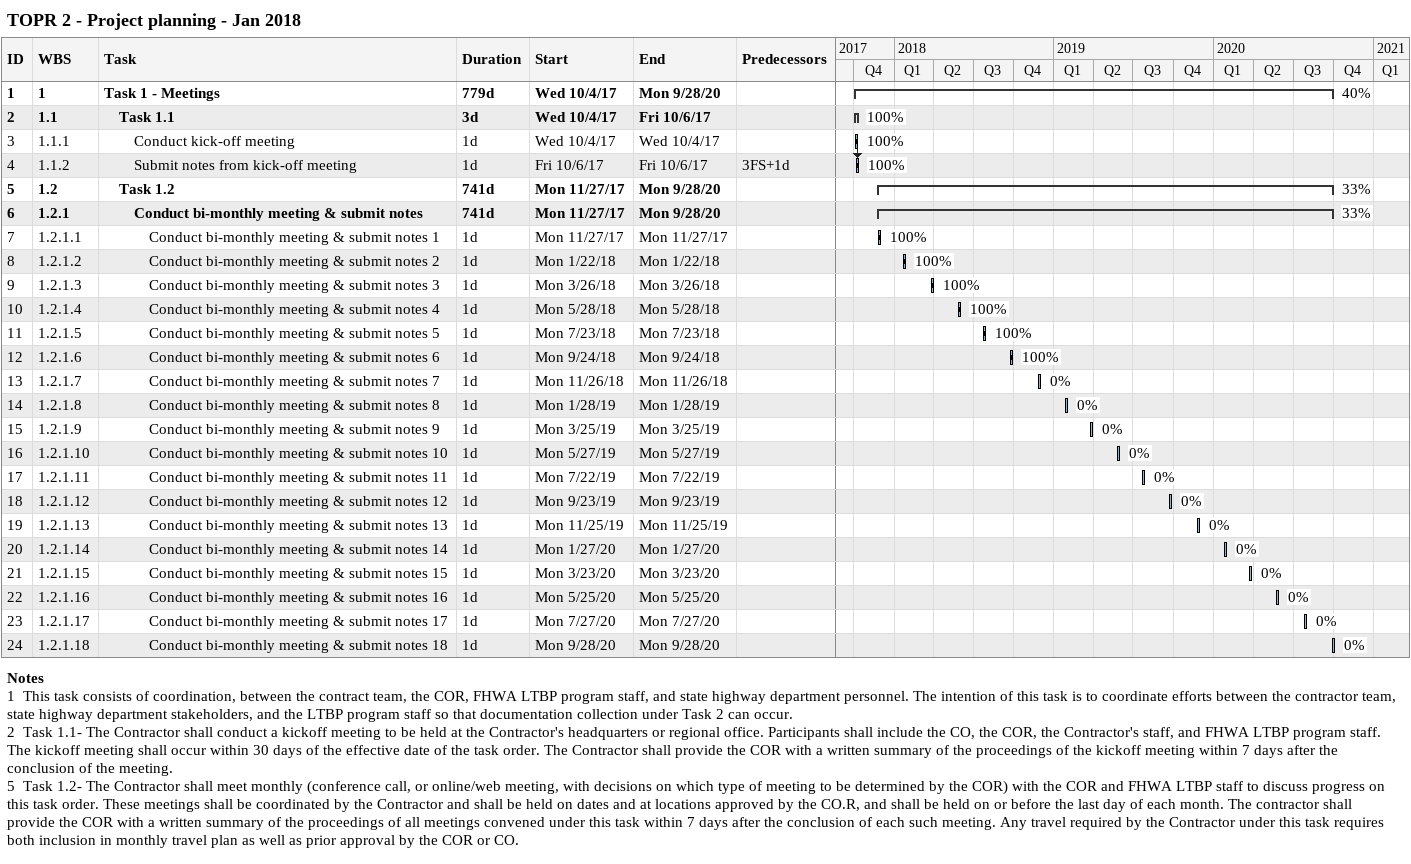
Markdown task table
TOPR 2 - Project planning - Jan 2018

| ID | WBS | Task | Duration | Start | Finish | Predecessors | % complete |
|---|---|---|---|---|---|---|---|
| 1 | 1 | **Task 1 - Meetings** | 779d | 2017-10-04 | 2020-09-28 |  | 40 |
| 2 | 1.1 | **Task 1.1** | 3d | 2017-10-04 | 2017-10-06 |  | 100 |
| 3 | 1.1.1 | Conduct kick-off meeting | 1d | 2017-10-04 | 2017-10-04 |  | 100 |
| 4 | 1.1.2 | Submit notes from kick-off meeting | 1d | 2017-10-06 | 2017-10-06 | 3FS+1d | 100 |
| 5 | 1.2 | **Task 1.2** | 741d | 2017-11-27 | 2020-09-28 |  | 33 |
| 6 | 1.2.1 | **Conduct bi-monthly meeting & submit notes** | 741d | 2017-11-27 | 2020-09-28 |  | 33 |
| 7 | 1.2.1.1 | Conduct bi-monthly meeting & submit notes 1 | 1d | 2017-11-27 | 2017-11-27 |  | 100 |
| 8 | 1.2.1.2 | Conduct bi-monthly meeting & submit notes 2 | 1d | 2018-01-22 | 2018-01-22 |  | 100 |
| 9 | 1.2.1.3 | Conduct bi-monthly meeting & submit notes 3 | 1d | 2018-03-26 | 2018-03-26 |  | 100 |
| 10 | 1.2.1.4 | Conduct bi-monthly meeting & submit notes 4 | 1d | 2018-05-28 | 2018-05-28 |  | 100 |
| 11 | 1.2.1.5 | Conduct bi-monthly meeting & submit notes 5 | 1d | 2018-07-23 | 2018-07-23 |  | 100 |
| 12 | 1.2.1.6 | Conduct bi-monthly meeting & submit notes 6 | 1d | 2018-09-24 | 2018-09-24 |  | 100 |
| 13 | 1.2.1.7 | Conduct bi-monthly meeting & submit notes 7 | 1d | 2018-11-26 | 2018-11-26 |  | 0 |
| 14 | 1.2.1.8 | Conduct bi-monthly meeting & submit notes 8 | 1d | 2019-01-28 | 2019-01-28 |  | 0 |
| 15 | 1.2.1.9 | Conduct bi-monthly meeting & submit notes 9 | 1d | 2019-03-25 | 2019-03-25 |  | 0 |
| 16 | 1.2.1.10 | Conduct bi-monthly meeting & submit notes 10 | 1d | 2019-05-27 | 2019-05-27 |  | 0 |
| 17 | 1.2.1.11 | Conduct bi-monthly meeting & submit notes 11 | 1d | 2019-07-22 | 2019-07-22 |  | 0 |
| 18 | 1.2.1.12 | Conduct bi-monthly meeting & submit notes 12 | 1d | 2019-09-23 | 2019-09-23 |  | 0 |
| 19 | 1.2.1.13 | Conduct bi-monthly meeting & submit notes 13 | 1d | 2019-11-25 | 2019-11-25 |  | 0 |
| 20 | 1.2.1.14 | Conduct bi-monthly meeting & submit notes 14 | 1d | 2020-01-27 | 2020-01-27 |  | 0 |
| 21 | 1.2.1.15 | Conduct bi-monthly meeting & submit notes 15 | 1d | 2020-03-23 | 2020-03-23 |  | 0 |
| 22 | 1.2.1.16 | Conduct bi-monthly meeting & submit notes 16 | 1d | 2020-05-25 | 2020-05-25 |  | 0 |
| 23 | 1.2.1.17 | Conduct bi-monthly meeting & submit notes 17 | 1d | 2020-07-27 | 2020-07-27 |  | 0 |
| 24 | 1.2.1.18 | Conduct bi-monthly meeting & submit notes 18 | 1d | 2020-09-28 | 2020-09-28 |  | 0 |

Notes
- 1: This task consists of coordination, between the contract team, the COR, FHWA LTBP program staff, and state highway department personnel. The intention of this task is to coordinate efforts between the contractor team, state highway department stakeholders, and the LTBP program staff so that documentation collection under Task 2 can occur.
- 2: Task 1.1- The Contractor shall conduct a kickoff meeting to be held at the Contractor's headquarters or regional office. Participants shall include the CO, the COR, the Contractor's staff, and FHWA LTBP program staff. The kickoff meeting shall occur within 30 days of the effective date of the task order. The Contractor shall provide the COR with a written summary of the proceedings of the kickoff meeting within 7 days after the conclusion of the meeting.
- 5: Task 1.2- The Contractor shall meet monthly (conference call, or online/web meeting, with decisions on which type of meeting to be determined by the COR) with the COR and FHWA LTBP staff to discuss progress on this task order. These meetings shall be coordinated by the Contractor and shall be held on dates and at locations approved by the CO.R, and shall be held on or before the last day of each month. The contractor shall provide the COR with a written summary of the proceedings of all meetings convened under this task within 7 days after the conclusion of each such meeting. Any travel required by the Contractor under this task requires both inclusion in monthly travel plan as well as prior approval by the COR or CO.
